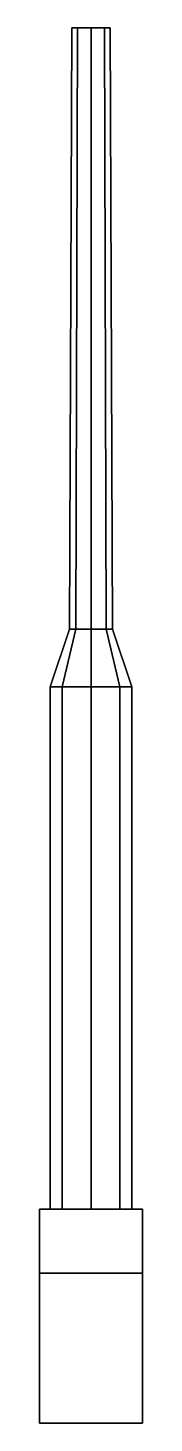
# Model space of a CAD drawing. Extents: x -0.24 to 0.24, y -1.63 to 4.89.
import ezdxf

# ---------------------------------------------------------------- set-up
doc = ezdxf.new("R2010")
doc.units = 0
doc.layers.add('BARREL', color=1, linetype='CONTINUOUS')

msp = doc.modelspace()

# ---------------------------------------------------------------- linework, layer by layer
at = {"layer": 'BARREL'}
for points in [[(-0.1, 2.08), (-0.0707, 2.08, 0.0707), (-0.0636, 4.89, 0.0636), (-0.09, 4.89)], [(-0.0707, 2.08, -0.0707), (-0.1, 2.08), (-0.09, 4.89), (-0.0636, 4.89, -0.0636)], [(-0.09, 4.89), (0.0636, 4.89, 0.0636), (0.09, 4.89), (-0.0636, 4.89, -0.0636)], [(-0.0636, 4.89, 0.0636), (0, 4.89, 0.09), (0.0636, 4.89, 0.0636), (-0.09, 4.89)], [(-0.0707, 2.08, 0.0707), (0, 2.08, 0.1), (0, 4.89, 0.09), (-0.0636, 4.89, 0.0636)], [(0, 2.08, -0.1), (-0.0707, 2.08, -0.0707), (-0.0636, 4.89, -0.0636), (0, 4.89, -0.09)], [(-0.0636, 4.89, -0.0636), (0.09, 4.89), (0.0636, 4.89, -0.0636), (0, 4.89, -0.09)], [(0, 2.08, 0.1), (0.0707, 2.08, 0.0707), (0.0636, 4.89, 0.0636), (0, 4.89, 0.09)], [(0.0707, 2.08, -0.0707), (0, 2.08, -0.1), (0, 4.89, -0.09), (0.0636, 4.89, -0.0636)], [(0.0707, 2.08, 0.0707), (0.1, 2.08), (0.09, 4.89), (0.0636, 4.89, 0.0636)], [(0.1, 2.08), (0.0707, 2.08, -0.0707), (0.0636, 4.89, -0.0636), (0.09, 4.89)], [(-0.19, 1.81), (-0.1344, 1.81, 0.1344), (-0.0707, 2.08, 0.0707), (-0.1, 2.08)], [(-0.1344, 1.81, -0.1344), (-0.19, 1.81), (-0.1, 2.08), (-0.0707, 2.08, -0.0707)], [(-0.1344, 1.81, 0.1344), (0, 1.81, 0.19), (0, 2.08, 0.1), (-0.0707, 2.08, 0.0707)], [(0, 1.81, -0.19), (-0.1344, 1.81, -0.1344), (-0.0707, 2.08, -0.0707), (0, 2.08, -0.1)], [(0, 1.81, 0.19), (0.1344, 1.81, 0.1344), (0.0707, 2.08, 0.0707), (0, 2.08, 0.1)], [(0.1344, 1.81, -0.1344), (0, 1.81, -0.19), (0, 2.08, -0.1), (0.0707, 2.08, -0.0707)], [(0.1344, 1.81, 0.1344), (0.19, 1.81), (0.1, 2.08), (0.0707, 2.08, 0.0707)], [(0.19, 1.81), (0.1344, 1.81, -0.1344), (0.0707, 2.08, -0.0707), (0.1, 2.08)], [(-0.19, 1.81), (-0.1344, 1.81, -0.1344), (-0.1344, -0.63, -0.1344), (-0.19, -0.63)], [(-0.1344, 1.81, 0.1344), (-0.19, 1.81), (-0.19, -0.63), (-0.1344, -0.63, 0.1344)], [(-0.1344, 1.81, -0.1344), (0, 1.81, -0.19), (0, -0.63, -0.19), (-0.1344, -0.63, -0.1344)], [(0, 1.81, 0.19), (-0.1344, 1.81, 0.1344), (-0.1344, -0.63, 0.1344), (0, -0.63, 0.19)], [(0, 1.81, -0.19), (0.1344, 1.81, -0.1344), (0.1344, -0.63, -0.1344), (0, -0.63, -0.19)], [(0.1344, 1.81, 0.1344), (0, 1.81, 0.19), (0, -0.63, 0.19), (0.1344, -0.63, 0.1344)], [(0.1344, 1.81, -0.1344), (0.19, 1.81), (0.19, -0.63), (0.1344, -0.63, -0.1344)], [(0.19, 1.81), (0.1344, 1.81, 0.1344), (0.1344, -0.63, 0.1344), (0.19, -0.63)], [(0.24, -0.93, 0.37), (0.24, -0.63, 0.37), (-0.24, -0.63, 0.37), (-0.24, -0.93, 0.37)], [(0.24, -0.63, 0.37), (0.24, -0.63, -0.41), (-0.24, -0.63, -0.41), (-0.24, -0.63, 0.37)], [(-0.24, -0.63, 0.37), (-0.24, -0.63, -0.41), (-0.24, -0.93, 0.16), (-0.24, -0.93, 0.37)], [(0.24, -0.63, -0.41), (0.24, -1.63, -0.41), (-0.24, -1.63, -0.41), (-0.24, -0.63, -0.41)], [(-0.24, -0.63, -0.41), (-0.24, -1.63, -0.41), (-0.24, -1.63, 0.16), (-0.24, -0.93, 0.16)], [(0.24, -0.93, 0.16), (0.24, -0.63, -0.41), (0.24, -0.63, 0.37), (0.24, -0.93, 0.37)], [(0.24, -1.63, 0.16), (0.24, -1.63, -0.41), (0.24, -0.63, -0.41), (0.24, -0.93, 0.16)], [(-0.24, -0.93, 0.37), (-0.24, -0.93, 0.16), (0.24, -0.93, 0.16), (0.24, -0.93, 0.37)], [(-0.24, -0.93, 0.16), (-0.24, -1.63, 0.16), (0.24, -1.63, 0.16), (0.24, -0.93, 0.16)], [(-0.24, -1.63, 0.16), (-0.24, -1.63, -0.41), (0.24, -1.63, -0.41), (0.24, -1.63, 0.16)]]:
    msp.add_3dface(points, dxfattribs=at)

doc.saveas('drawing.dxf')
